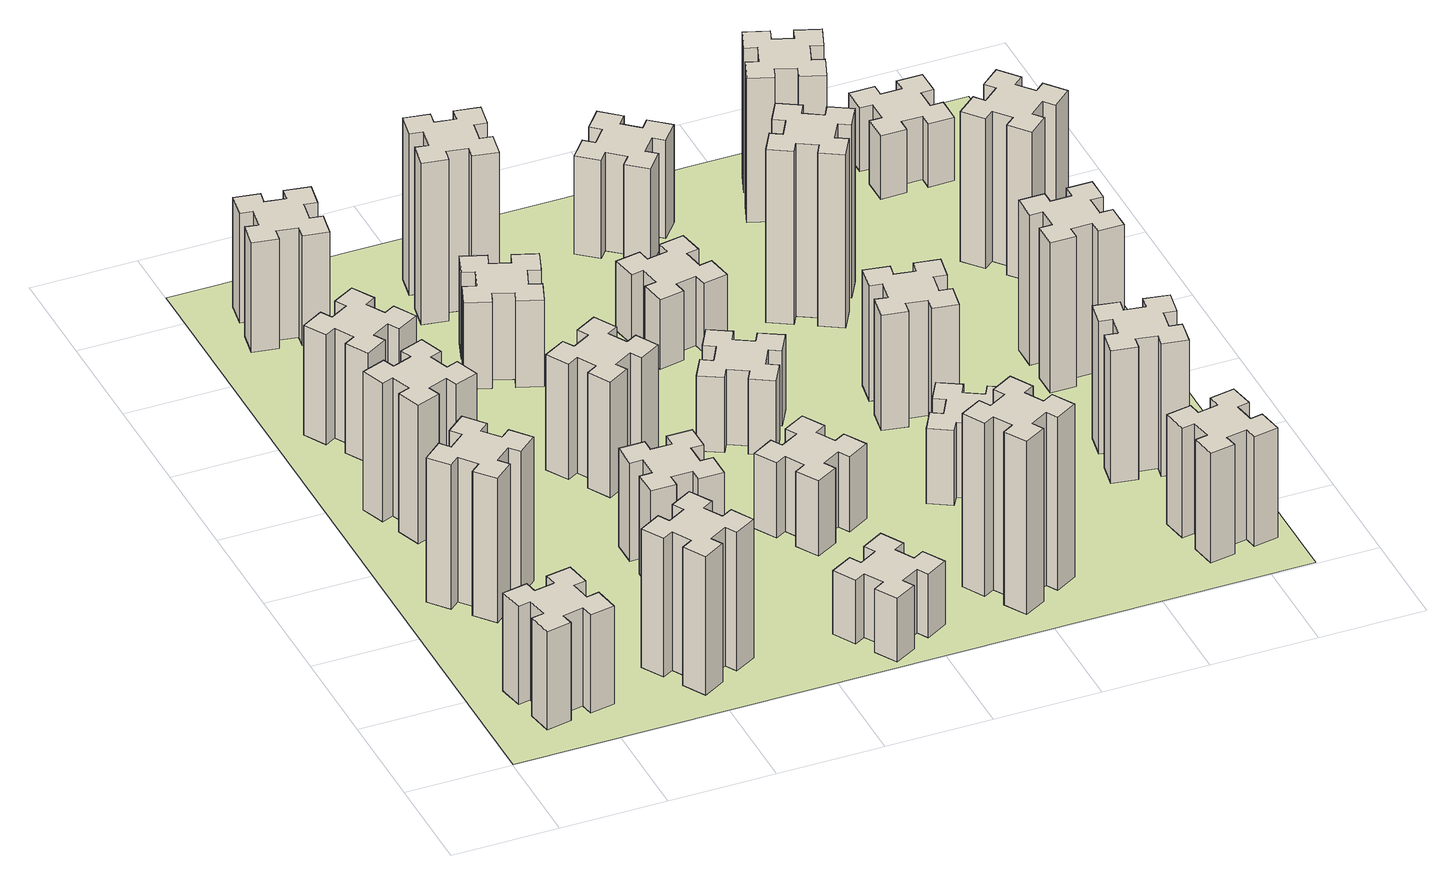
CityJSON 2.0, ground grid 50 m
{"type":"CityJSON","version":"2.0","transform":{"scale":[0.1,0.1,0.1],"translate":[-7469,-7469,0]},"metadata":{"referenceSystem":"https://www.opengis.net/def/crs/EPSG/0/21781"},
"CityObjects":{
"building1":{"type":"Building","attributes":{"class":"1000","function":"1000","usage":"1000","yearOfConstruction":2016,"roofType":"1000","measuredHeight":51,"storeysAboveGround":30,"storeysBelowGround":0},"geometry":[{"type":"Solid","lod":"1","boundaries":[[[[0,1,2,3,4,5,6,7,8,9,10,11,12,13,14,15,16,17,18,19]],[[17,16,20,21]],[[16,15,22,20]],[[15,14,23,22]],[[14,13,24,23]],[[13,12,25,24]],[[12,11,26,25]],[[11,10,27,26]],[[10,9,28,27]],[[9,8,29,28]],[[8,7,30,29]],[[7,6,31,30]],[[6,5,32,31]],[[5,4,33,32]],[[4,3,34,33]],[[3,2,35,34]],[[2,1,36,35]],[[1,0,37,36]],[[0,19,38,37]],[[19,18,39,38]],[[18,17,21,39]],[[24,25,26,27,28,29,30,31,32,33,34,35,36,37,38,39,21,20,22,23]]]]}]},
"building2":{"type":"Building","attributes":{"class":"1000","function":"1000","usage":"1000","yearOfConstruction":2016,"roofType":"1000","measuredHeight":75,"storeysAboveGround":30,"storeysBelowGround":0},"geometry":[{"type":"Solid","lod":"1","boundaries":[[[[40,41,42,43,44,45,46,47,48,49,50,51,52,53,54,55,56,57,58,59]],[[57,56,60,61]],[[56,55,62,60]],[[55,54,63,62]],[[54,53,64,63]],[[53,52,65,64]],[[52,51,66,65]],[[51,50,67,66]],[[50,49,68,67]],[[49,48,69,68]],[[48,47,70,69]],[[47,46,71,70]],[[46,45,72,71]],[[45,44,73,72]],[[44,43,74,73]],[[43,42,75,74]],[[42,41,76,75]],[[41,40,77,76]],[[40,59,78,77]],[[59,58,79,78]],[[58,57,61,79]],[[64,65,66,67,68,69,70,71,72,73,74,75,76,77,78,79,61,60,62,63]]]]}]},
"building3":{"type":"Building","attributes":{"class":"1000","function":"1000","usage":"1000","yearOfConstruction":2016,"roofType":"1000","measuredHeight":72,"storeysAboveGround":30,"storeysBelowGround":0},"geometry":[{"type":"Solid","lod":"1","boundaries":[[[[80,81,82,83,84,85,86,87,88,89,90,91,92,93,94,95,96,97,98,99]],[[97,96,100,101]],[[96,95,102,100]],[[95,94,103,102]],[[94,93,104,103]],[[93,92,105,104]],[[92,91,106,105]],[[91,90,107,106]],[[90,89,108,107]],[[89,88,109,108]],[[88,87,110,109]],[[87,86,111,110]],[[86,85,112,111]],[[85,84,113,112]],[[84,83,114,113]],[[83,82,115,114]],[[82,81,116,115]],[[81,80,117,116]],[[80,99,118,117]],[[99,98,119,118]],[[98,97,101,119]],[[104,105,106,107,108,109,110,111,112,113,114,115,116,117,118,119,101,100,102,103]]]]}]},
"building4":{"type":"Building","attributes":{"class":"1000","function":"1000","usage":"1000","yearOfConstruction":2016,"roofType":"1000","measuredHeight":57,"storeysAboveGround":30,"storeysBelowGround":0},"geometry":[{"type":"Solid","lod":"1","boundaries":[[[[120,121,122,123,124,125,126,127,128,129,130,131,132,133,134,135,136,137,138,139]],[[137,136,140,141]],[[136,135,142,140]],[[135,134,143,142]],[[134,133,144,143]],[[133,132,145,144]],[[132,131,146,145]],[[131,130,147,146]],[[130,129,148,147]],[[129,128,149,148]],[[128,127,150,149]],[[127,126,151,150]],[[126,125,152,151]],[[125,124,153,152]],[[124,123,154,153]],[[123,122,155,154]],[[122,121,156,155]],[[121,120,157,156]],[[120,139,158,157]],[[139,138,159,158]],[[138,137,141,159]],[[144,145,146,147,148,149,150,151,152,153,154,155,156,157,158,159,141,140,142,143]]]]}]},
"building5":{"type":"Building","attributes":{"class":"1000","function":"1000","usage":"1000","yearOfConstruction":2016,"roofType":"1000","measuredHeight":72,"storeysAboveGround":30,"storeysBelowGround":0},"geometry":[{"type":"Solid","lod":"1","boundaries":[[[[160,161,162,163,164,165,166,167,168,169,170,171,172,173,174,175,176,177,178,179]],[[177,176,180,181]],[[176,175,182,180]],[[175,174,183,182]],[[174,173,184,183]],[[173,172,185,184]],[[172,171,186,185]],[[171,170,187,186]],[[170,169,188,187]],[[169,168,189,188]],[[168,167,190,189]],[[167,166,191,190]],[[166,165,192,191]],[[165,164,193,192]],[[164,163,194,193]],[[163,162,195,194]],[[162,161,196,195]],[[161,160,197,196]],[[160,179,198,197]],[[179,178,199,198]],[[178,177,181,199]],[[184,185,186,187,188,189,190,191,192,193,194,195,196,197,198,199,181,180,182,183]]]]}]},
"building6":{"type":"Building","attributes":{"class":"1000","function":"1000","usage":"1000","yearOfConstruction":2016,"roofType":"1000","measuredHeight":57,"storeysAboveGround":30,"storeysBelowGround":0},"geometry":[{"type":"Solid","lod":"1","boundaries":[[[[200,201,202,203,204,205,206,207,208,209,210,211,212,213,214,215,216,217,218,219]],[[217,216,220,221]],[[216,215,222,220]],[[215,214,223,222]],[[214,213,224,223]],[[213,212,225,224]],[[212,211,226,225]],[[211,210,227,226]],[[210,209,228,227]],[[209,208,229,228]],[[208,207,230,229]],[[207,206,231,230]],[[206,205,232,231]],[[205,204,233,232]],[[204,203,234,233]],[[203,202,235,234]],[[202,201,236,235]],[[201,200,237,236]],[[200,219,238,237]],[[219,218,239,238]],[[218,217,221,239]],[[224,225,226,227,228,229,230,231,232,233,234,235,236,237,238,239,221,220,222,223]]]]}]},
"building7":{"type":"Building","attributes":{"class":"1000","function":"1000","usage":"1000","yearOfConstruction":2016,"roofType":"1000","measuredHeight":51,"storeysAboveGround":30,"storeysBelowGround":0},"geometry":[{"type":"Solid","lod":"1","boundaries":[[[[240,241,242,243,244,245,246,247,248,249,250,251,252,253,254,255,256,257,258,259]],[[257,256,260,261]],[[256,255,262,260]],[[255,254,263,262]],[[254,253,264,263]],[[253,252,265,264]],[[252,251,266,265]],[[251,250,267,266]],[[250,249,268,267]],[[249,248,269,268]],[[248,247,270,269]],[[247,246,271,270]],[[246,245,272,271]],[[245,244,273,272]],[[244,243,274,273]],[[243,242,275,274]],[[242,241,276,275]],[[241,240,277,276]],[[240,259,278,277]],[[259,258,279,278]],[[258,257,261,279]],[[264,265,266,267,268,269,270,271,272,273,274,275,276,277,278,279,261,260,262,263]]]]}]},
"building8":{"type":"Building","attributes":{"class":"1000","function":"1000","usage":"1000","yearOfConstruction":2016,"roofType":"1000","measuredHeight":60,"storeysAboveGround":30,"storeysBelowGround":0},"geometry":[{"type":"Solid","lod":"1","boundaries":[[[[280,281,282,283,284,285,286,287,288,289,290,291,292,293,294,295,296,297,298,299]],[[297,296,300,301]],[[296,295,302,300]],[[295,294,303,302]],[[294,293,304,303]],[[293,292,305,304]],[[292,291,306,305]],[[291,290,307,306]],[[290,289,308,307]],[[289,288,309,308]],[[288,287,310,309]],[[287,286,311,310]],[[286,285,312,311]],[[285,284,313,312]],[[284,283,314,313]],[[283,282,315,314]],[[282,281,316,315]],[[281,280,317,316]],[[280,299,318,317]],[[299,298,319,318]],[[298,297,301,319]],[[304,305,306,307,308,309,310,311,312,313,314,315,316,317,318,319,301,300,302,303]]]]}]},
"building9":{"type":"Building","attributes":{"class":"1000","function":"1000","usage":"1000","yearOfConstruction":2016,"roofType":"1000","measuredHeight":45,"storeysAboveGround":30,"storeysBelowGround":0},"geometry":[{"type":"Solid","lod":"1","boundaries":[[[[320,321,322,323,324,325,326,327,328,329,330,331,332,333,334,335,336,337,338,339]],[[337,336,340,341]],[[336,335,342,340]],[[335,334,343,342]],[[334,333,344,343]],[[333,332,345,344]],[[332,331,346,345]],[[331,330,347,346]],[[330,329,348,347]],[[329,328,349,348]],[[328,327,350,349]],[[327,326,351,350]],[[326,325,352,351]],[[325,324,353,352]],[[324,323,354,353]],[[323,322,355,354]],[[322,321,356,355]],[[321,320,357,356]],[[320,339,358,357]],[[339,338,359,358]],[[338,337,341,359]],[[344,345,346,347,348,349,350,351,352,353,354,355,356,357,358,359,341,340,342,343]]]]}]},
"building10":{"type":"Building","attributes":{"class":"1000","function":"1000","usage":"1000","yearOfConstruction":2016,"roofType":"1000","measuredHeight":33,"storeysAboveGround":30,"storeysBelowGround":0},"geometry":[{"type":"Solid","lod":"1","boundaries":[[[[360,361,362,363,364,365,366,367,368,369,370,371,372,373,374,375,376,377,378,379]],[[377,376,380,381]],[[376,375,382,380]],[[375,374,383,382]],[[374,373,384,383]],[[373,372,385,384]],[[372,371,386,385]],[[371,370,387,386]],[[370,369,388,387]],[[369,368,389,388]],[[368,367,390,389]],[[367,366,391,390]],[[366,365,392,391]],[[365,364,393,392]],[[364,363,394,393]],[[363,362,395,394]],[[362,361,396,395]],[[361,360,397,396]],[[360,379,398,397]],[[379,378,399,398]],[[378,377,381,399]],[[384,385,386,387,388,389,390,391,392,393,394,395,396,397,398,399,381,380,382,383]]]]}]},
"building11":{"type":"Building","attributes":{"class":"1000","function":"1000","usage":"1000","yearOfConstruction":2016,"roofType":"1000","measuredHeight":84,"storeysAboveGround":30,"storeysBelowGround":0},"geometry":[{"type":"Solid","lod":"1","boundaries":[[[[400,401,402,403,404,405,406,407,408,409,410,411,412,413,414,415,416,417,418,419]],[[417,416,420,421]],[[416,415,422,420]],[[415,414,423,422]],[[414,413,424,423]],[[413,412,425,424]],[[412,411,426,425]],[[411,410,427,426]],[[410,409,428,427]],[[409,408,429,428]],[[408,407,430,429]],[[407,406,431,430]],[[406,405,432,431]],[[405,404,433,432]],[[404,403,434,433]],[[403,402,435,434]],[[402,401,436,435]],[[401,400,437,436]],[[400,419,438,437]],[[419,418,439,438]],[[418,417,421,439]],[[424,425,426,427,428,429,430,431,432,433,434,435,436,437,438,439,421,420,422,423]]]]}]},
"building12":{"type":"Building","attributes":{"class":"1000","function":"1000","usage":"1000","yearOfConstruction":2016,"roofType":"1000","measuredHeight":39,"storeysAboveGround":30,"storeysBelowGround":0},"geometry":[{"type":"Solid","lod":"1","boundaries":[[[[440,441,442,443,444,445,446,447,448,449,450,451,452,453,454,455,456,457,458,459]],[[457,456,460,461]],[[456,455,462,460]],[[455,454,463,462]],[[454,453,464,463]],[[453,452,465,464]],[[452,451,466,465]],[[451,450,467,466]],[[450,449,468,467]],[[449,448,469,468]],[[448,447,470,469]],[[447,446,471,470]],[[446,445,472,471]],[[445,444,473,472]],[[444,443,474,473]],[[443,442,475,474]],[[442,441,476,475]],[[441,440,477,476]],[[440,459,478,477]],[[459,458,479,478]],[[458,457,461,479]],[[464,465,466,467,468,469,470,471,472,473,474,475,476,477,478,479,461,460,462,463]]]]}]},
"building13":{"type":"Building","attributes":{"class":"1000","function":"1000","usage":"1000","yearOfConstruction":2016,"roofType":"1000","measuredHeight":39,"storeysAboveGround":30,"storeysBelowGround":0},"geometry":[{"type":"Solid","lod":"1","boundaries":[[[[480,481,482,483,484,485,486,487,488,489,490,491,492,493,494,495,496,497,498,499]],[[497,496,500,501]],[[496,495,502,500]],[[495,494,503,502]],[[494,493,504,503]],[[493,492,505,504]],[[492,491,506,505]],[[491,490,507,506]],[[490,489,508,507]],[[489,488,509,508]],[[488,487,510,509]],[[487,486,511,510]],[[486,485,512,511]],[[485,484,513,512]],[[484,483,514,513]],[[483,482,515,514]],[[482,481,516,515]],[[481,480,517,516]],[[480,499,518,517]],[[499,498,519,518]],[[498,497,501,519]],[[504,505,506,507,508,509,510,511,512,513,514,515,516,517,518,519,501,500,502,503]]]]}]},
"building14":{"type":"Building","attributes":{"class":"1000","function":"1000","usage":"1000","yearOfConstruction":2016,"roofType":"1000","measuredHeight":90,"storeysAboveGround":30,"storeysBelowGround":0},"geometry":[{"type":"Solid","lod":"1","boundaries":[[[[520,521,522,523,524,525,526,527,528,529,530,531,532,533,534,535,536,537,538,539]],[[537,536,540,541]],[[536,535,542,540]],[[535,534,543,542]],[[534,533,544,543]],[[533,532,545,544]],[[532,531,546,545]],[[531,530,547,546]],[[530,529,548,547]],[[529,528,549,548]],[[528,527,550,549]],[[527,526,551,550]],[[526,525,552,551]],[[525,524,553,552]],[[524,523,554,553]],[[523,522,555,554]],[[522,521,556,555]],[[521,520,557,556]],[[520,539,558,557]],[[539,538,559,558]],[[538,537,541,559]],[[544,545,546,547,548,549,550,551,552,553,554,555,556,557,558,559,541,540,542,543]]]]}]},
"building15":{"type":"Building","attributes":{"class":"1000","function":"1000","usage":"1000","yearOfConstruction":2016,"roofType":"1000","measuredHeight":36,"storeysAboveGround":30,"storeysBelowGround":0},"geometry":[{"type":"Solid","lod":"1","boundaries":[[[[560,561,562,563,564,565,566,567,568,569,570,571,572,573,574,575,576,577,578,579]],[[577,576,580,581]],[[576,575,582,580]],[[575,574,583,582]],[[574,573,584,583]],[[573,572,585,584]],[[572,571,586,585]],[[571,570,587,586]],[[570,569,588,587]],[[569,568,589,588]],[[568,567,590,589]],[[567,566,591,590]],[[566,565,592,591]],[[565,564,593,592]],[[564,563,594,593]],[[563,562,595,594]],[[562,561,596,595]],[[561,560,597,596]],[[560,579,598,597]],[[579,578,599,598]],[[578,577,581,599]],[[584,585,586,587,588,589,590,591,592,593,594,595,596,597,598,599,581,580,582,583]]]]}]},
"building16":{"type":"Building","attributes":{"class":"1000","function":"1000","usage":"1000","yearOfConstruction":2016,"roofType":"1000","measuredHeight":39,"storeysAboveGround":30,"storeysBelowGround":0},"geometry":[{"type":"Solid","lod":"1","boundaries":[[[[600,601,602,603,604,605,606,607,608,609,610,611,612,613,614,615,616,617,618,619]],[[617,616,620,621]],[[616,615,622,620]],[[615,614,623,622]],[[614,613,624,623]],[[613,612,625,624]],[[612,611,626,625]],[[611,610,627,626]],[[610,609,628,627]],[[609,608,629,628]],[[608,607,630,629]],[[607,606,631,630]],[[606,605,632,631]],[[605,604,633,632]],[[604,603,634,633]],[[603,602,635,634]],[[602,601,636,635]],[[601,600,637,636]],[[600,619,638,637]],[[619,618,639,638]],[[618,617,621,639]],[[624,625,626,627,628,629,630,631,632,633,634,635,636,637,638,639,621,620,622,623]]]]}]},
"building17":{"type":"Building","attributes":{"class":"1000","function":"1000","usage":"1000","yearOfConstruction":2016,"roofType":"1000","measuredHeight":51,"storeysAboveGround":30,"storeysBelowGround":0},"geometry":[{"type":"Solid","lod":"1","boundaries":[[[[640,641,642,643,644,645,646,647,648,649,650,651,652,653,654,655,656,657,658,659]],[[657,656,660,661]],[[656,655,662,660]],[[655,654,663,662]],[[654,653,664,663]],[[653,652,665,664]],[[652,651,666,665]],[[651,650,667,666]],[[650,649,668,667]],[[649,648,669,668]],[[648,647,670,669]],[[647,646,671,670]],[[646,645,672,671]],[[645,644,673,672]],[[644,643,674,673]],[[643,642,675,674]],[[642,641,676,675]],[[641,640,677,676]],[[640,659,678,677]],[[659,658,679,678]],[[658,657,661,679]],[[664,665,666,667,668,669,670,671,672,673,674,675,676,677,678,679,661,660,662,663]]]]}]},
"building18":{"type":"Building","attributes":{"class":"1000","function":"1000","usage":"1000","yearOfConstruction":2016,"roofType":"1000","measuredHeight":60,"storeysAboveGround":30,"storeysBelowGround":0},"geometry":[{"type":"Solid","lod":"1","boundaries":[[[[680,681,682,683,684,685,686,687,688,689,690,691,692,693,694,695,696,697,698,699]],[[697,696,700,701]],[[696,695,702,700]],[[695,694,703,702]],[[694,693,704,703]],[[693,692,705,704]],[[692,691,706,705]],[[691,690,707,706]],[[690,689,708,707]],[[689,688,709,708]],[[688,687,710,709]],[[687,686,711,710]],[[686,685,712,711]],[[685,684,713,712]],[[684,683,714,713]],[[683,682,715,714]],[[682,681,716,715]],[[681,680,717,716]],[[680,699,718,717]],[[699,698,719,718]],[[698,697,701,719]],[[704,705,706,707,708,709,710,711,712,713,714,715,716,717,718,719,701,700,702,703]]]]}]},
"building19":{"type":"Building","attributes":{"class":"1000","function":"1000","usage":"1000","yearOfConstruction":2016,"roofType":"1000","measuredHeight":90,"storeysAboveGround":30,"storeysBelowGround":0},"geometry":[{"type":"Solid","lod":"1","boundaries":[[[[720,721,722,723,724,725,726,727,728,729,730,731,732,733,734,735,736,737,738,739]],[[737,736,740,741]],[[736,735,742,740]],[[735,734,743,742]],[[734,733,744,743]],[[733,732,745,744]],[[732,731,746,745]],[[731,730,747,746]],[[730,729,748,747]],[[729,728,749,748]],[[728,727,750,749]],[[727,726,751,750]],[[726,725,752,751]],[[725,724,753,752]],[[724,723,754,753]],[[723,722,755,754]],[[722,721,756,755]],[[721,720,757,756]],[[720,739,758,757]],[[739,738,759,758]],[[738,737,741,759]],[[744,745,746,747,748,749,750,751,752,753,754,755,756,757,758,759,741,740,742,743]]]]}]},
"building20":{"type":"Building","attributes":{"class":"1000","function":"1000","usage":"1000","yearOfConstruction":2016,"roofType":"1000","measuredHeight":57,"storeysAboveGround":30,"storeysBelowGround":0},"geometry":[{"type":"Solid","lod":"1","boundaries":[[[[760,761,762,763,764,765,766,767,768,769,770,771,772,773,774,775,776,777,778,779]],[[777,776,780,781]],[[776,775,782,780]],[[775,774,783,782]],[[774,773,784,783]],[[773,772,785,784]],[[772,771,786,785]],[[771,770,787,786]],[[770,769,788,787]],[[769,768,789,788]],[[768,767,790,789]],[[767,766,791,790]],[[766,765,792,791]],[[765,764,793,792]],[[764,763,794,793]],[[763,762,795,794]],[[762,761,796,795]],[[761,760,797,796]],[[760,779,798,797]],[[779,778,799,798]],[[778,777,781,799]],[[784,785,786,787,788,789,790,791,792,793,794,795,796,797,798,799,781,780,782,783]]]]}]},
"building21":{"type":"Building","attributes":{"class":"1000","function":"1000","usage":"1000","yearOfConstruction":2016,"roofType":"1000","measuredHeight":69,"storeysAboveGround":30,"storeysBelowGround":0},"geometry":[{"type":"Solid","lod":"1","boundaries":[[[[800,801,802,803,804,805,806,807,808,809,810,811,812,813,814,815,816,817,818,819]],[[817,816,820,821]],[[816,815,822,820]],[[815,814,823,822]],[[814,813,824,823]],[[813,812,825,824]],[[812,811,826,825]],[[811,810,827,826]],[[810,809,828,827]],[[809,808,829,828]],[[808,807,830,829]],[[807,806,831,830]],[[806,805,832,831]],[[805,804,833,832]],[[804,803,834,833]],[[803,802,835,834]],[[802,801,836,835]],[[801,800,837,836]],[[800,819,838,837]],[[819,818,839,838]],[[818,817,821,839]],[[824,825,826,827,828,829,830,831,832,833,834,835,836,837,838,839,821,820,822,823]]]]}]},
"building22":{"type":"Building","attributes":{"class":"1000","function":"1000","usage":"1000","yearOfConstruction":2016,"roofType":"1000","measuredHeight":75,"storeysAboveGround":30,"storeysBelowGround":0},"geometry":[{"type":"Solid","lod":"1","boundaries":[[[[840,841,842,843,844,845,846,847,848,849,850,851,852,853,854,855,856,857,858,859]],[[857,856,860,861]],[[856,855,862,860]],[[855,854,863,862]],[[854,853,864,863]],[[853,852,865,864]],[[852,851,866,865]],[[851,850,867,866]],[[850,849,868,867]],[[849,848,869,868]],[[848,847,870,869]],[[847,846,871,870]],[[846,845,872,871]],[[845,844,873,872]],[[844,843,874,873]],[[843,842,875,874]],[[842,841,876,875]],[[841,840,877,876]],[[840,859,878,877]],[[859,858,879,878]],[[858,857,861,879]],[[864,865,866,867,868,869,870,871,872,873,874,875,876,877,878,879,861,860,862,863]]]]}]},
"building23":{"type":"Building","attributes":{"class":"1000","function":"1000","usage":"1000","yearOfConstruction":2016,"roofType":"1000","measuredHeight":78,"storeysAboveGround":30,"storeysBelowGround":0},"geometry":[{"type":"Solid","lod":"1","boundaries":[[[[880,881,882,883,884,885,886,887,888,889,890,891,892,893,894,895,896,897,898,899]],[[897,896,900,901]],[[896,895,902,900]],[[895,894,903,902]],[[894,893,904,903]],[[893,892,905,904]],[[892,891,906,905]],[[891,890,907,906]],[[890,889,908,907]],[[889,888,909,908]],[[888,887,910,909]],[[887,886,911,910]],[[886,885,912,911]],[[885,884,913,912]],[[884,883,914,913]],[[883,882,915,914]],[[882,881,916,915]],[[881,880,917,916]],[[880,899,918,917]],[[899,898,919,918]],[[898,897,901,919]],[[904,905,906,907,908,909,910,911,912,913,914,915,916,917,918,919,901,900,902,903]]]]}]},
"building24":{"type":"Building","attributes":{"class":"1000","function":"1000","usage":"1000","yearOfConstruction":2016,"roofType":"1000","measuredHeight":78,"storeysAboveGround":30,"storeysBelowGround":0},"geometry":[{"type":"Solid","lod":"1","boundaries":[[[[920,921,922,923,924,925,926,927,928,929,930,931,932,933,934,935,936,937,938,939]],[[937,936,940,941]],[[936,935,942,940]],[[935,934,943,942]],[[934,933,944,943]],[[933,932,945,944]],[[932,931,946,945]],[[931,930,947,946]],[[930,929,948,947]],[[929,928,949,948]],[[928,927,950,949]],[[927,926,951,950]],[[926,925,952,951]],[[925,924,953,952]],[[924,923,954,953]],[[923,922,955,954]],[[922,921,956,955]],[[921,920,957,956]],[[920,939,958,957]],[[939,938,959,958]],[[938,937,941,959]],[[944,945,946,947,948,949,950,951,952,953,954,955,956,957,958,959,941,940,942,943]]]]}]},
"building25":{"type":"Building","attributes":{"class":"1000","function":"1000","usage":"1000","yearOfConstruction":2016,"roofType":"1000","measuredHeight":33,"storeysAboveGround":30,"storeysBelowGround":0},"geometry":[{"type":"Solid","lod":"1","boundaries":[[[[960,961,962,963,964,965,966,967,968,969,970,971,972,973,974,975,976,977,978,979]],[[977,976,980,981]],[[976,975,982,980]],[[975,974,983,982]],[[974,973,984,983]],[[973,972,985,984]],[[972,971,986,985]],[[971,970,987,986]],[[970,969,988,987]],[[969,968,989,988]],[[968,967,990,989]],[[967,966,991,990]],[[966,965,992,991]],[[965,964,993,992]],[[964,963,994,993]],[[963,962,995,994]],[[962,961,996,995]],[[961,960,997,996]],[[960,979,998,997]],[[979,978,999,998]],[[978,977,981,999]],[[984,985,986,987,988,989,990,991,992,993,994,995,996,997,998,999,981,980,982,983]]]]}]},
"landuse1":{"type":"LandUse","attributes":{"name":"plot1","function":"1010"},"geometry":[{"type":"MultiSurface","lod":"1","boundaries":[[[1000,1001,1002,1003]]]}]}
},
"vertices":[
[345,258,0],[444,276,0],[454,217,0],[572,237,0],[551,356,0],[492,345,0],[475,444,0],[534,454,0],[513,572,0],[395,551,0],[405,492,0],[307,475,0],[297,534,0],[178,513,0],[199,395,0],[258,405,0],[276,307,0],[217,297,0],[237,178,0],[356,199,0],[276,307,510],[217,297,510],[258,405,510],[199,395,510],[178,513,510],[297,534,510],[307,475,510],[405,492,510],[395,551,510],[513,572,510],[534,454,510],[475,444,510],[492,345,510],[551,356,510],[572,237,510],[454,217,510],[444,276,510],[345,258,510],[356,199,510],[237,178,510],
[408,1099,0],[484,1163,0],[523,1117,0],[615,1194,0],[538,1286,0],[492,1248,0],[427,1324,0],[473,1363,0],[396,1455,0],[304,1378,0],[343,1332,0],[266,1267,0],[228,1313,0],[136,1236,0],[213,1144,0],[259,1183,0],[323,1106,0],[277,1068,0],[354,976,0],[446,1053,0],[323,1106,750],[277,1068,750],[259,1183,750],[213,1144,750],[136,1236,750],[228,1313,750],[266,1267,750],[343,1332,750],[304,1378,750],[396,1455,750],[473,1363,750],[427,1324,750],[492,1248,750],[538,1286,750],[615,1194,750],[523,1117,750],[484,1163,750],[408,1099,750],[446,1053,750],[354,976,750],
[385,1976,0],[291,1942,0],[270,1998,0],[157,1957,0],[199,1844,0],[255,1865,0],[289,1771,0],[233,1750,0],[274,1637,0],[387,1679,0],[366,1735,0],[460,1769,0],[480,1713,0],[593,1754,0],[552,1867,0],[496,1846,0],[462,1940,0],[518,1960,0],[477,2073,0],[364,2032,0],[462,1940,720],[518,1960,720],[496,1846,720],[552,1867,720],[593,1754,720],[480,1713,720],[460,1769,720],[366,1735,720],[387,1679,720],[274,1637,720],[233,1750,720],[289,1771,720],[255,1865,720],[199,1844,720],[157,1957,720],[270,1998,720],[291,1942,720],[385,1976,720],[364,2032,720],[477,2073,720],
[496,2507,0],[446,2594,0],[498,2624,0],[438,2728,0],[334,2668,0],[364,2616,0],[277,2566,0],[247,2618,0],[143,2558,0],[203,2454,0],[255,2484,0],[305,2397,0],[253,2367,0],[313,2263,0],[417,2323,0],[387,2375,0],[474,2425,0],[504,2373,0],[608,2433,0],[548,2537,0],[474,2425,570],[504,2373,570],[387,2375,570],[417,2323,570],[313,2263,570],[253,2367,570],[305,2397,570],[255,2484,570],[203,2454,570],[143,2558,570],[247,2618,570],[277,2566,570],[364,2616,570],[334,2668,570],[438,2728,570],[498,2624,570],[446,2594,570],[496,2507,570],[548,2537,570],[608,2433,570],
[1004,496,0],[917,446,0],[887,498,0],[783,438,0],[843,334,0],[895,364,0],[945,277,0],[893,247,0],[953,143,0],[1057,203,0],[1027,255,0],[1114,305,0],[1144,253,0],[1248,313,0],[1188,417,0],[1136,387,0],[1086,474,0],[1138,504,0],[1078,608,0],[974,548,0],[1086,474,720],[1138,504,720],[1136,387,720],[1188,417,720],[1248,313,720],[1144,253,720],[1114,305,720],[1027,255,720],[1057,203,720],[953,143,720],[893,247,720],[945,277,720],[895,364,720],[843,334,720],[783,438,720],[887,498,720],[917,446,720],[1004,496,720],[974,548,720],[1078,608,720],
[444,3435,0],[345,3452,0],[356,3511,0],[237,3532,0],[217,3414,0],[276,3404,0],[258,3305,0],[199,3316,0],[178,3197,0],[297,3177,0],[307,3236,0],[405,3218,0],[395,3159,0],[513,3138,0],[534,3257,0],[475,3267,0],[492,3365,0],[551,3355,0],[572,3473,0],[454,3494,0],[492,3365,570],[551,3355,570],[475,3267,570],[534,3257,570],[513,3138,570],[395,3159,570],[405,3218,570],[307,3236,570],[297,3177,570],[178,3197,570],[199,3316,570],[258,3305,570],[276,3404,570],[217,3414,570],[237,3532,570],[356,3511,570],[345,3452,570],[444,3435,570],[454,3494,570],[572,3473,570],
[1105,1165,0],[1105,1065,0],[1045,1065,0],[1045,945,0],[1165,945,0],[1165,1005,0],[1265,1005,0],[1265,945,0],[1385,945,0],[1385,1065,0],[1325,1065,0],[1325,1165,0],[1385,1165,0],[1385,1285,0],[1265,1285,0],[1265,1225,0],[1165,1225,0],[1165,1285,0],[1045,1285,0],[1045,1165,0],[1165,1225,510],[1165,1285,510],[1265,1225,510],[1265,1285,510],[1385,1285,510],[1385,1165,510],[1325,1165,510],[1325,1065,510],[1385,1065,510],[1385,945,510],[1265,945,510],[1265,1005,510],[1165,1005,510],[1165,945,510],[1045,945,510],[1045,1065,510],[1105,1065,510],[1105,1165,510],[1045,1165,510],[1045,1285,510],
[1095,1844,0],[1145,1757,0],[1093,1727,0],[1153,1623,0],[1257,1683,0],[1227,1735,0],[1314,1785,0],[1344,1733,0],[1448,1793,0],[1388,1897,0],[1336,1867,0],[1286,1954,0],[1338,1984,0],[1278,2088,0],[1174,2028,0],[1204,1976,0],[1117,1926,0],[1087,1978,0],[983,1918,0],[1043,1814,0],[1117,1926,600],[1087,1978,600],[1204,1976,600],[1174,2028,600],[1278,2088,600],[1338,1984,600],[1286,1954,600],[1336,1867,600],[1388,1897,600],[1448,1793,600],[1344,1733,600],[1314,1785,600],[1227,1735,600],[1257,1683,600],[1153,1623,600],[1093,1727,600],[1145,1757,600],[1095,1844,600],[1043,1814,600],[983,1918,600],
[1200,2782,0],[1106,2816,0],[1127,2872,0],[1014,2913,0],[973,2800,0],[1029,2780,0],[995,2686,0],[939,2707,0],[897,2594,0],[1010,2553,0],[1031,2609,0],[1125,2575,0],[1104,2519,0],[1217,2477,0],[1258,2590,0],[1202,2611,0],[1236,2705,0],[1292,2684,0],[1333,2797,0],[1220,2838,0],[1236,2705,450],[1292,2684,450],[1202,2611,450],[1258,2590,450],[1217,2477,450],[1104,2519,450],[1125,2575,450],[1031,2609,450],[1010,2553,450],[897,2594,450],[939,2707,450],[995,2686,450],[1029,2780,450],[973,2800,450],[1014,2913,450],[1127,2872,450],[1106,2816,450],[1200,2782,450],[1220,2838,450],[1333,2797,450],
[1844,396,0],[1757,346,0],[1727,398,0],[1623,338,0],[1683,234,0],[1735,264,0],[1785,177,0],[1733,147,0],[1793,43,0],[1897,103,0],[1867,155,0],[1954,205,0],[1984,153,0],[2088,213,0],[2028,317,0],[1976,287,0],[1926,374,0],[1978,404,0],[1918,508,0],[1814,448,0],[1926,374,330],[1978,404,330],[1976,287,330],[2028,317,330],[2088,213,330],[1984,153,330],[1954,205,330],[1867,155,330],[1897,103,330],[1793,43,330],[1733,147,330],[1785,177,330],[1735,264,330],[1683,234,330],[1623,338,330],[1727,398,330],[1757,346,330],[1844,396,330],[1814,448,330],[1918,508,330],
[1215,3167,0],[1232,3265,0],[1291,3255,0],[1312,3373,0],[1194,3394,0],[1184,3335,0],[1085,3352,0],[1096,3411,0],[977,3432,0],[957,3314,0],[1016,3304,0],[998,3205,0],[939,3216,0],[918,3097,0],[1037,3077,0],[1047,3136,0],[1145,3118,0],[1135,3059,0],[1253,3038,0],[1274,3157,0],[1145,3118,840],[1135,3059,840],[1047,3136,840],[1037,3077,840],[918,3097,840],[939,3216,840],[998,3205,840],[1016,3304,840],[957,3314,840],[977,3432,840],[1096,3411,840],[1085,3352,840],[1184,3335,840],[1194,3394,840],[1312,3373,840],[1291,3255,840],[1232,3265,840],[1215,3167,840],[1274,3157,840],[1253,3038,840],
[1735,1104,0],[1785,1017,0],[1733,987,0],[1793,883,0],[1897,943,0],[1867,995,0],[1954,1045,0],[1984,993,0],[2088,1053,0],[2028,1157,0],[1976,1127,0],[1926,1214,0],[1978,1244,0],[1918,1348,0],[1814,1288,0],[1844,1236,0],[1757,1186,0],[1727,1238,0],[1623,1178,0],[1683,1074,0],[1757,1186,390],[1727,1238,390],[1844,1236,390],[1814,1288,390],[1918,1348,390],[1978,1244,390],[1926,1214,390],[1976,1127,390],[2028,1157,390],[2088,1053,390],[1984,993,390],[1954,1045,390],[1867,995,390],[1897,943,390],[1793,883,390],[1733,987,390],[1785,1017,390],[1735,1104,390],[1683,1074,390],[1623,1178,390],
[1785,1954,0],[1735,1867,0],[1683,1897,0],[1623,1793,0],[1727,1733,0],[1757,1785,0],[1844,1735,0],[1814,1683,0],[1918,1623,0],[1978,1727,0],[1926,1757,0],[1976,1844,0],[2028,1814,0],[2088,1918,0],[1984,1978,0],[1954,1926,0],[1867,1976,0],[1897,2028,0],[1793,2088,0],[1733,1984,0],[1867,1976,390],[1897,2028,390],[1954,1926,390],[1984,1978,390],[2088,1918,390],[2028,1814,390],[1976,1844,390],[1926,1757,390],[1978,1727,390],[1918,1623,390],[1814,1683,390],[1844,1735,390],[1757,1785,390],[1727,1733,390],[1623,1793,390],[1683,1897,390],[1735,1867,390],[1785,1954,390],[1733,1984,390],[1793,2088,390],
[2507,255,0],[2594,305,0],[2624,253,0],[2728,313,0],[2668,417,0],[2616,387,0],[2566,474,0],[2618,504,0],[2558,608,0],[2454,548,0],[2484,496,0],[2397,446,0],[2367,498,0],[2263,438,0],[2323,334,0],[2375,364,0],[2425,277,0],[2373,247,0],[2433,143,0],[2537,203,0],[2425,277,900],[2373,247,900],[2375,364,900],[2323,334,900],[2263,438,900],[2367,498,900],[2397,446,900],[2484,496,900],[2454,548,900],[2558,608,900],[2618,504,900],[2566,474,900],[2616,387,900],[2668,417,900],[2728,313,900],[2624,253,900],[2594,305,900],[2507,255,900],[2537,203,900],[2433,143,900],
[1972,2565,0],[1955,2664,0],[2014,2674,0],[1993,2792,0],[1875,2771,0],[1885,2712,0],[1787,2695,0],[1777,2754,0],[1658,2733,0],[1679,2615,0],[1738,2625,0],[1756,2527,0],[1697,2517,0],[1717,2398,0],[1836,2419,0],[1825,2478,0],[1924,2496,0],[1934,2437,0],[2052,2457,0],[2031,2576,0],[1924,2496,360],[1934,2437,360],[1825,2478,360],[1836,2419,360],[1717,2398,360],[1697,2517,360],[1756,2527,360],[1738,2625,360],[1679,2615,360],[1658,2733,360],[1777,2754,360],[1787,2695,360],[1885,2712,360],[1875,2771,360],[1993,2792,360],[2014,2674,360],[1955,2664,360],[1972,2565,360],[2031,2576,360],[2052,2457,360],
[2525,1214,0],[2475,1127,0],[2423,1157,0],[2363,1053,0],[2467,993,0],[2497,1045,0],[2584,995,0],[2554,943,0],[2658,883,0],[2718,987,0],[2666,1017,0],[2716,1104,0],[2768,1074,0],[2828,1178,0],[2724,1238,0],[2694,1186,0],[2607,1236,0],[2637,1288,0],[2533,1348,0],[2473,1244,0],[2607,1236,390],[2637,1288,390],[2694,1186,390],[2724,1238,390],[2828,1178,390],[2768,1074,390],[2716,1104,390],[2666,1017,390],[2718,987,390],[2658,883,390],[2554,943,390],[2584,995,390],[2497,1045,390],[2467,993,390],[2363,1053,390],[2423,1157,390],[2475,1127,390],[2525,1214,390],[2473,1244,390],[2533,1348,390],
[2064,3387,0],[1988,3452,0],[2026,3498,0],[1934,3575,0],[1857,3483,0],[1903,3444,0],[1839,3368,0],[1793,3406,0],[1716,3314,0],[1808,3237,0],[1846,3283,0],[1923,3219,0],[1884,3173,0],[1976,3096,0],[2053,3188,0],[2007,3226,0],[2072,3303,0],[2118,3264,0],[2195,3356,0],[2103,3433,0],[2072,3303,510],[2118,3264,510],[2007,3226,510],[2053,3188,510],[1976,3096,510],[1884,3173,510],[1923,3219,510],[1846,3283,510],[1808,3237,510],[1716,3314,510],[1793,3406,510],[1839,3368,510],[1903,3444,510],[1857,3483,510],[1934,3575,510],[2026,3498,510],[1988,3452,510],[2064,3387,510],[2103,3433,510],[2195,3356,510],
[2496,1824,0],[2478,1725,0],[2419,1736,0],[2398,1617,0],[2517,1597,0],[2527,1656,0],[2625,1638,0],[2615,1579,0],[2733,1558,0],[2754,1677,0],[2695,1687,0],[2712,1785,0],[2771,1775,0],[2792,1893,0],[2674,1914,0],[2664,1855,0],[2565,1872,0],[2576,1931,0],[2457,1952,0],[2437,1834,0],[2565,1872,600],[2576,1931,600],[2664,1855,600],[2674,1914,600],[2792,1893,600],[2771,1775,600],[2712,1785,600],[2695,1687,600],[2754,1677,600],[2733,1558,600],[2615,1579,600],[2625,1638,600],[2527,1656,600],[2517,1597,600],[2398,1617,600],[2419,1736,600],[2478,1725,600],[2496,1824,600],[2437,1834,600],[2457,1952,600],
[2594,2666,0],[2507,2716,0],[2537,2768,0],[2433,2828,0],[2373,2724,0],[2425,2694,0],[2375,2607,0],[2323,2637,0],[2263,2533,0],[2367,2473,0],[2397,2525,0],[2484,2475,0],[2454,2423,0],[2558,2363,0],[2618,2467,0],[2566,2497,0],[2616,2584,0],[2668,2554,0],[2728,2658,0],[2624,2718,0],[2616,2584,900],[2668,2554,900],[2566,2497,900],[2618,2467,900],[2558,2363,900],[2454,2423,900],[2484,2475,900],[2397,2525,900],[2367,2473,900],[2263,2533,900],[2323,2637,900],[2375,2607,900],[2425,2694,900],[2373,2724,900],[2433,2828,900],[2537,2768,900],[2507,2716,900],[2594,2666,900],[2624,2718,900],[2728,2658,900],
[3405,258,0],[3504,276,0],[3514,217,0],[3632,237,0],[3611,356,0],[3552,345,0],[3535,444,0],[3594,454,0],[3573,572,0],[3455,551,0],[3465,492,0],[3367,475,0],[3357,534,0],[3238,513,0],[3259,395,0],[3318,405,0],[3336,307,0],[3277,297,0],[3297,178,0],[3416,199,0],[3336,307,570],[3277,297,570],[3318,405,570],[3259,395,570],[3238,513,570],[3357,534,570],[3367,475,570],[3465,492,570],[3455,551,570],[3573,572,570],[3594,454,570],[3535,444,570],[3552,345,570],[3611,356,570],[3632,237,570],[3514,217,570],[3504,276,570],[3405,258,570],[3416,199,570],[3297,178,570],
[3435,947,0],[3452,1045,0],[3511,1035,0],[3532,1153,0],[3414,1174,0],[3404,1115,0],[3305,1132,0],[3316,1191,0],[3197,1212,0],[3177,1094,0],[3236,1084,0],[3218,985,0],[3159,996,0],[3138,877,0],[3257,857,0],[3267,916,0],[3365,898,0],[3355,839,0],[3473,818,0],[3494,937,0],[3365,898,690],[3355,839,690],[3267,916,690],[3257,857,690],[3138,877,690],[3159,996,690],[3218,985,690],[3236,1084,690],[3177,1094,690],[3197,1212,690],[3316,1191,690],[3305,1132,690],[3404,1115,690],[3414,1174,690],[3532,1153,690],[3511,1035,690],[3452,1045,690],[3435,947,690],[3494,937,690],[3473,818,690],
[2780,3422,0],[2686,3456,0],[2707,3512,0],[2594,3553,0],[2553,3440,0],[2609,3420,0],[2575,3326,0],[2519,3347,0],[2477,3234,0],[2590,3193,0],[2611,3249,0],[2705,3215,0],[2684,3159,0],[2797,3117,0],[2838,3230,0],[2782,3251,0],[2816,3345,0],[2872,3324,0],[2913,3437,0],[2800,3478,0],[2816,3345,750],[2872,3324,750],[2782,3251,750],[2838,3230,750],[2797,3117,750],[2684,3159,750],[2705,3215,750],[2611,3249,750],[2590,3193,750],[2477,3234,750],[2519,3347,750],[2575,3326,750],[2609,3420,750],[2553,3440,750],[2594,3553,750],[2707,3512,750],[2686,3456,750],[2780,3422,750],[2800,3478,750],[2913,3437,750],
[3445,1705,0],[3445,1805,0],[3505,1805,0],[3505,1925,0],[3385,1925,0],[3385,1865,0],[3285,1865,0],[3285,1925,0],[3165,1925,0],[3165,1805,0],[3225,1805,0],[3225,1705,0],[3165,1705,0],[3165,1585,0],[3285,1585,0],[3285,1645,0],[3385,1645,0],[3385,1585,0],[3505,1585,0],[3505,1705,0],[3385,1645,780],[3385,1585,780],[3285,1645,780],[3285,1585,780],[3165,1585,780],[3165,1705,780],[3225,1705,780],[3225,1805,780],[3165,1805,780],[3165,1925,780],[3285,1925,780],[3285,1865,780],[3385,1865,780],[3385,1925,780],[3505,1925,780],[3505,1805,780],[3445,1805,780],[3445,1705,780],[3505,1705,780],[3505,1585,780],
[3552,2628,0],[3487,2704,0],[3533,2743,0],[3456,2835,0],[3364,2758,0],[3403,2712,0],[3326,2647,0],[3288,2693,0],[3196,2616,0],[3273,2524,0],[3319,2563,0],[3383,2486,0],[3337,2448,0],[3414,2356,0],[3506,2433,0],[3468,2479,0],[3544,2543,0],[3583,2497,0],[3675,2574,0],[3598,2666,0],[3544,2543,780],[3583,2497,780],[3468,2479,780],[3506,2433,780],[3414,2356,780],[3337,2448,780],[3383,2486,780],[3319,2563,780],[3273,2524,780],[3196,2616,780],[3288,2693,780],[3326,2647,780],[3403,2712,780],[3364,2758,780],[3456,2835,780],[3533,2743,780],[3487,2704,780],[3552,2628,780],[3598,2666,780],[3675,2574,780],
[3185,3225,0],[3285,3225,0],[3285,3165,0],[3405,3165,0],[3405,3285,0],[3345,3285,0],[3345,3385,0],[3405,3385,0],[3405,3505,0],[3285,3505,0],[3285,3445,0],[3185,3445,0],[3185,3505,0],[3065,3505,0],[3065,3385,0],[3125,3385,0],[3125,3285,0],[3065,3285,0],[3065,3165,0],[3185,3165,0],[3125,3285,330],[3065,3285,330],[3125,3385,330],[3065,3385,330],[3065,3505,330],[3185,3505,330],[3185,3445,330],[3285,3445,330],[3285,3505,330],[3405,3505,330],[3405,3385,330],[3345,3385,330],[3345,3285,330],[3405,3285,330],[3405,3165,330],[3285,3165,330],[3285,3225,330],[3185,3225,330],[3185,3165,330],[3065,3165,330],
[5,3705,0],[3705,3705,0],[3705,5,0],[5,5,0]
]}
